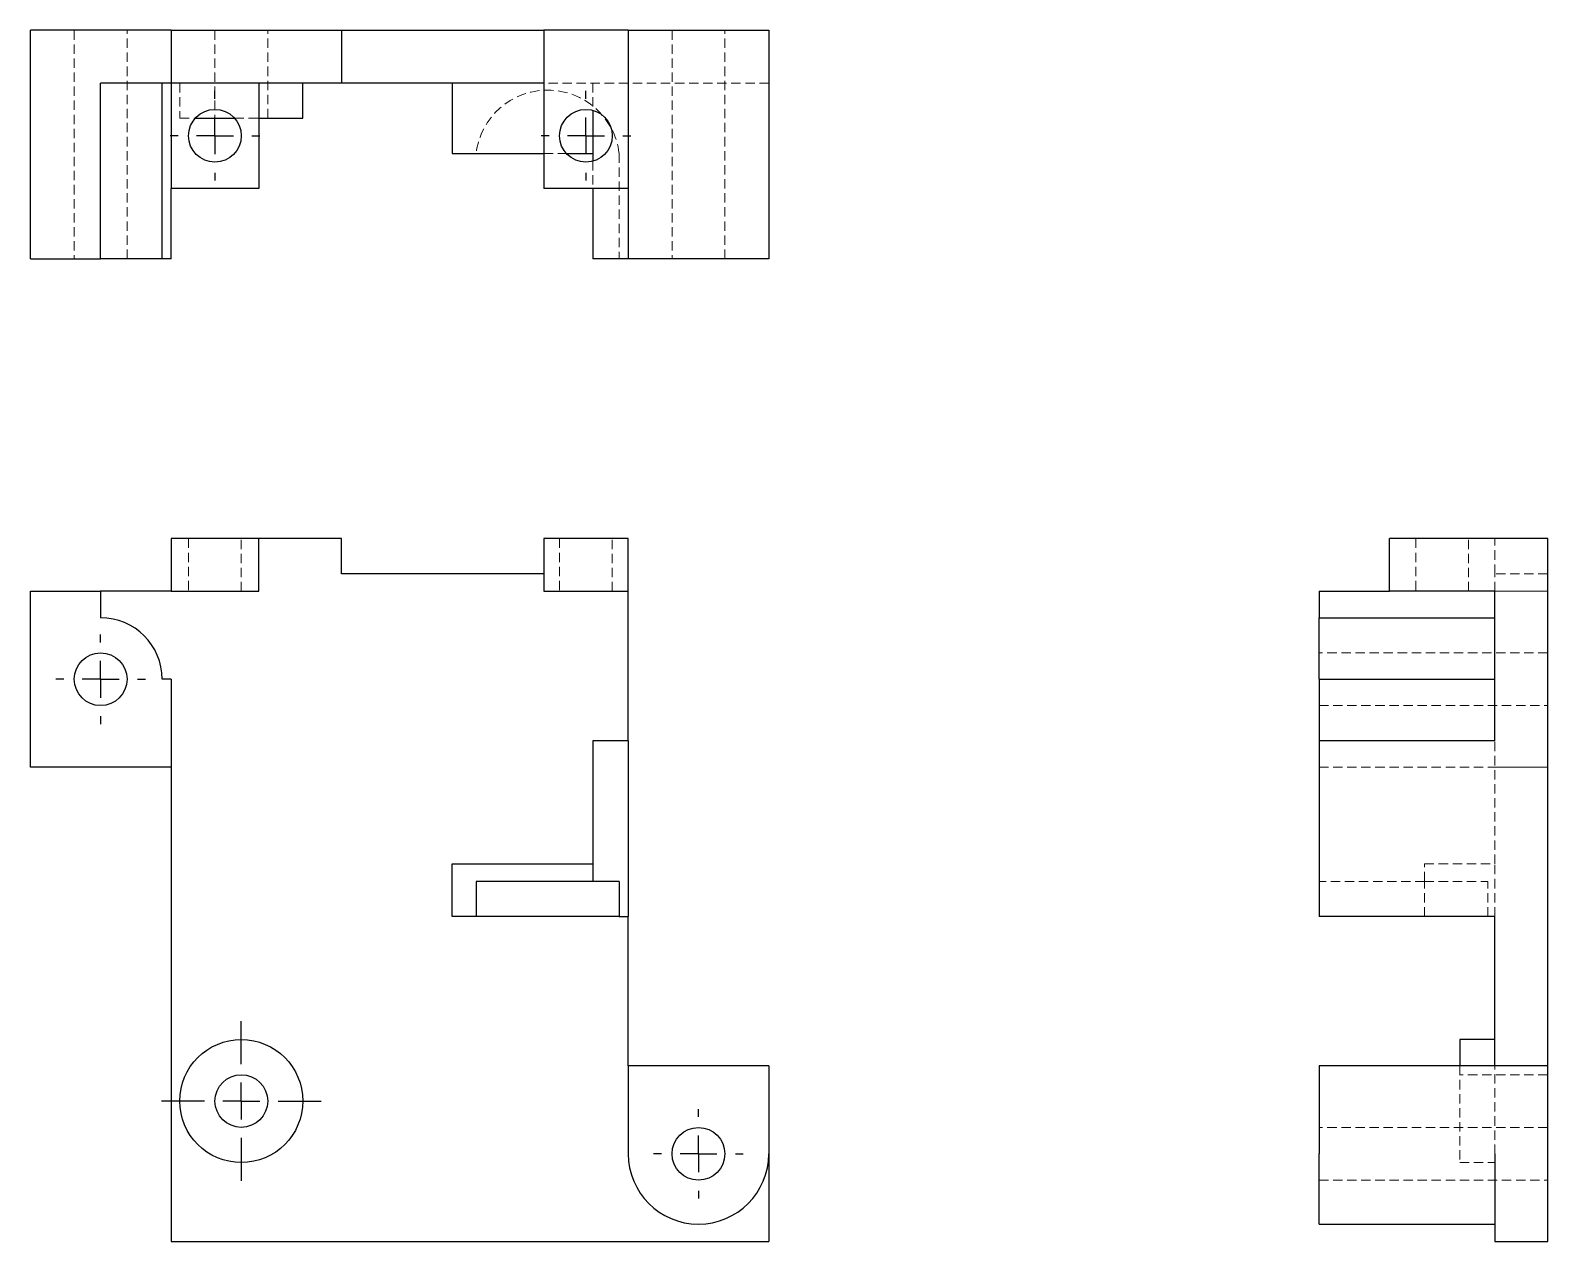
# Model space of a CAD drawing. Header units: millimetres. Extents: x 33 to 238, y 9 to 173.
import ezdxf

# ---------------------------------------------------------------- set-up
doc = ezdxf.new("R2010")
doc.units = ezdxf.units.MM
doc.linetypes.add('HIDDEN', pattern=[1.905, 1.27, -0.635])
doc.layers.add('10', color=7, linetype='Continuous')

# ---------------------------------------------------------------- blocks, each defined once
blk = doc.blocks.new('SW_CENTERMARKSYMBOL_0')
at = {"layer": '10', "color": 0}
for p, q in [((0, 5), (0, 10.83)), ((0, 0), (0, 2.5)), ((-5, 0), (-10.83, 0)), ((0, 0), (-2.5, 0)), ((0, 0), (0, -2.5)), ((0, 0), (2.5, 0)), ((5, 0), (10.83, 0)), ((0, -5), (0, -10.83))]:
    blk.add_line(p, q, dxfattribs=at)
blk = doc.blocks.new('SW_CENTERMARKSYMBOL_1')
at = {"layer": '10', "color": 0}
for p, q in [((0, 5), (0, 6.07)), ((0, 0), (0, 2.5)), ((-5, 0), (-6.07, 0)), ((0, 0), (-2.5, 0)), ((0, 0), (0, -2.5)), ((0, 0), (2.5, 0)), ((5, 0), (6.07, 0)), ((0, -5), (0, -6.07))]:
    blk.add_line(p, q, dxfattribs=at)
blk = doc.blocks.new('SW_CENTERMARKSYMBOL_2')
at = {"layer": '10', "color": 0}
for p, q in [((0, 5), (0, 6.07)), ((0, 0), (0, 2.5)), ((-5, 0), (-6.07, 0)), ((0, 0), (-2.5, 0)), ((0, 0), (0, -2.5)), ((0, 0), (2.5, 0)), ((5, 0), (6.07, 0)), ((0, -5), (0, -6.07))]:
    blk.add_line(p, q, dxfattribs=at)
blk = doc.blocks.new('SW_CENTERMARKSYMBOL_3')
at = {"layer": '10', "color": 0}
for p, q in [((0, 5), (0, 6.07)), ((0, 0), (0, 2.5)), ((-5, 0), (-6.07, 0)), ((0, 0), (-2.5, 0)), ((0, 0), (0, -2.5)), ((0, 0), (2.5, 0)), ((5, 0), (6.07, 0)), ((0, -5), (0, -6.07))]:
    blk.add_line(p, q, dxfattribs=at)
blk = doc.blocks.new('SW_CENTERMARKSYMBOL_4')
at = {"layer": '10', "color": 0}
for p, q in [((0, 5), (0, 6.07)), ((0, 0), (0, 2.5)), ((-5, 0), (-6.07, 0)), ((0, 0), (-2.5, 0)), ((0, 0), (0, -2.5)), ((0, 0), (2.5, 0)), ((5, 0), (6.07, 0)), ((0, -5), (0, -6.07))]:
    blk.add_line(p, q, dxfattribs=at)

msp = doc.modelspace()

# ---------------------------------------------------------------- linework, layer by layer
at = {"color": 7, "linetype": 'Continuous', "lineweight": 25}
for p, q in [((33, 142.52), (33, 173.48)), ((52.05, 173.48), (33, 173.48)), ((52.05, 173.48), (52.05, 166.33)), ((52.05, 173.48), (75.14, 173.48)), ((75.14, 173.48), (75.14, 166.33)), ((75.14, 173.48), (102.52, 173.48)), ((102.52, 173.48), (102.52, 152.05)), ((113.95, 173.48), (102.52, 173.48)), ((113.95, 173.48), (113.95, 152.05)), ((113.95, 173.48), (133, 173.48)), ((133, 173.48), (133, 142.52)), ((42.52, 142.52), (42.52, 166.33)), ((52.05, 166.33), (42.52, 166.33)), ((50.86, 142.52), (50.86, 166.33)), ((75.14, 166.33), (52.05, 166.33)), ((52.05, 166.33), (52.05, 152.05)), ((63.95, 166.33), (63.95, 152.05)), ((69.9, 161.57), (69.9, 166.33)), ((102.52, 166.33), (75.14, 166.33)), ((90.14, 166.33), (90.14, 156.81)), ((109.19, 162.63), (109.19, 155.75)), ((55.34, 161.57), (60.66, 161.57)), ((63.95, 161.57), (69.9, 161.57)), ((90.14, 156.81), (102.52, 156.81)), ((105.58, 156.81), (109.19, 156.81)), ((63.95, 152.05), (52.05, 152.05)), ((52.05, 142.52), (52.05, 152.05)), ((113.95, 152.05), (102.52, 152.05)), ((109.19, 152.05), (109.19, 142.52)), ((113.95, 152.05), (113.95, 142.52)), ((33, 142.52), (42.52, 142.52)), ((50.86, 142.52), (42.52, 142.52)), ((52.05, 142.52), (50.86, 142.52)), ((113.95, 142.52), (109.19, 142.52)), ((133, 142.52), (113.95, 142.52)), ((63.95, 104.62), (52.05, 104.62)), ((52.05, 104.62), (52.05, 97.48)), ((75.14, 104.62), (52.05, 104.62)), ((63.95, 97.48), (63.95, 104.62)), ((75.14, 99.86), (75.14, 104.62)), ((102.52, 104.62), (102.52, 97.48)), ((113.95, 104.62), (102.52, 104.62)), ((113.95, 97.48), (113.95, 104.62)), ((217.05, 97.48), (217.05, 104.62)), ((238.48, 104.62), (217.05, 104.62)), ((238.48, 104.62), (231.33, 104.62)), ((231.33, 104.62), (231.33, 104.62)), ((238.48, 33.19), (238.48, 104.62)), ((238.48, 104.62), (238.48, 104.62)), ((102.52, 99.86), (75.14, 99.86)), ((33, 73.67), (33, 97.48)), ((33, 97.48), (42.52, 97.48)), ((42.52, 97.48), (42.52, 93.9)), ((52.05, 97.48), (42.52, 97.48)), ((52.05, 97.48), (63.95, 97.48)), ((102.52, 97.48), (113.95, 97.48)), ((113.95, 77.24), (113.95, 97.48)), ((207.52, 97.48), (207.52, 93.9)), ((207.52, 97.48), (217.05, 97.48)), ((231.33, 97.48), (217.05, 97.48)), ((231.33, 77.24), (231.33, 97.48)), ((207.52, 93.9), (231.33, 93.9)), ((207.52, 85.57), (207.52, 93.9)), ((52.05, 85.57), (50.86, 85.57)), ((52.05, 85.57), (52.05, 73.67)), ((207.52, 85.57), (231.33, 85.57)), ((207.52, 85.57), (207.52, 77.24)), ((113.95, 77.24), (109.19, 77.24)), ((109.19, 77.24), (109.19, 58.19)), ((113.95, 77.24), (113.95, 53.43)), ((207.52, 77.24), (207.52, 53.43)), ((231.33, 77.24), (207.52, 77.24)), ((52.05, 73.67), (33, 73.67)), ((52.05, 73.67), (52.05, 9.38)), ((90.14, 53.43), (90.14, 60.57)), ((90.14, 60.57), (109.19, 60.57)), ((93.36, 58.19), (93.36, 53.43)), ((109.19, 58.19), (93.36, 58.19)), ((112.74, 58.19), (109.19, 58.19)), ((112.74, 58.19), (112.74, 53.43)), ((93.36, 53.43), (90.14, 53.43)), ((112.74, 53.43), (93.36, 53.43)), ((112.74, 53.43), (113.95, 53.43)), ((113.95, 33.19), (113.95, 53.43)), ((231.33, 53.43), (207.52, 53.43)), ((231.33, 33.19), (231.33, 53.43)), ((231.33, 36.76), (226.57, 36.76)), ((226.57, 36.76), (226.57, 33.19)), ((113.95, 33.19), (113.95, 21.28)), ((133, 33.19), (113.95, 33.19)), ((133, 33.19), (133, 21.28)), ((207.52, 33.19), (207.52, 21.28)), ((238.48, 33.19), (207.52, 33.19)), ((238.48, 9.38), (238.48, 33.19)), ((133, 21.28), (133, 9.38)), ((207.52, 11.76), (207.52, 21.28)), ((231.33, 21.28), (231.33, 9.38)), ((207.52, 11.76), (231.33, 11.76)), ((52.05, 9.38), (133, 9.38)), ((231.33, 9.38), (238.48, 9.38))]:
    msp.add_line(p, q, dxfattribs=at)
at = {"color": 7, "linetype": 'HIDDEN', "lineweight": 18}
for p, q in [((38.95, 173.48), (38.95, 142.52)), ((46.1, 142.52), (46.1, 173.48)), ((58, 173.48), (58, 161.57)), ((65.14, 161.57), (65.14, 173.48)), ((119.9, 173.48), (119.9, 142.52)), ((127.05, 142.52), (127.05, 173.48)), ((53.24, 166.33), (53.24, 161.57)), ((113.95, 166.33), (102.52, 166.33)), ((109.19, 166.33), (109.19, 162.63)), ((133, 166.33), (113.95, 166.33)), ((53.24, 161.57), (55.34, 161.57)), ((60.66, 161.57), (63.95, 161.57)), ((102.52, 156.81), (105.58, 156.81)), ((112.74, 156.81), (112.74, 142.52)), ((109.19, 155.75), (109.19, 152.05)), ((54.43, 104.62), (54.43, 97.48)), ((61.57, 97.48), (61.57, 104.62)), ((104.67, 104.62), (104.67, 97.48)), ((111.81, 97.48), (111.81, 104.62)), ((238.48, 104.62), (217.05, 104.62)), ((220.62, 104.62), (220.62, 97.48)), ((227.76, 97.48), (227.76, 104.62)), ((231.33, 99.86), (231.33, 104.62)), ((238.48, 104.62), (238.48, 104.62)), ((238.48, 99.86), (231.33, 99.86)), ((231.33, 97.48), (231.33, 99.86)), ((207.52, 97.48), (238.48, 97.48)), ((238.48, 97.48), (231.33, 97.48)), ((238.48, 89.14), (207.52, 89.14)), ((207.52, 82), (238.48, 82)), ((231.33, 60.57), (231.33, 77.24)), ((207.52, 73.67), (231.33, 73.67)), ((207.52, 73.67), (238.48, 73.67)), ((231.33, 73.67), (238.48, 73.67)), ((221.81, 60.57), (231.33, 60.57)), ((221.81, 58.19), (221.81, 60.57)), ((231.33, 53.43), (231.33, 60.57)), ((221.81, 58.19), (207.52, 58.19)), ((221.81, 53.43), (221.81, 58.19)), ((221.81, 58.19), (230.38, 58.19)), ((230.38, 53.43), (230.38, 58.19)), ((226.57, 33.19), (226.57, 20.09)), ((231.33, 21.28), (231.33, 33.19)), ((238.48, 32), (226.57, 32)), ((238.48, 24.86), (207.52, 24.86)), ((226.57, 20.09), (231.33, 20.09)), ((207.52, 17.71), (238.48, 17.71))]:
    msp.add_line(p, q, dxfattribs=at)
at = {"color": 7, "linetype": 'Continuous', "lineweight": 25}
for centre, radius in [((58, 159.19), 3.57), ((108.24, 159.19), 3.57), ((42.52, 85.57), 3.57), ((61.57, 28.43), 8.33), ((61.57, 28.43), 3.57), ((123.48, 21.28), 3.57)]:
    msp.add_circle(centre, radius, dxfattribs=at)
at = {"color": 7, "linetype": 'HIDDEN', "lineweight": 18}
msp.add_arc((103.05, 155.62), 9.76, 7.0047, 172.9953, dxfattribs=at)
at = {"color": 7, "linetype": 'Continuous', "lineweight": 25}
for centre, radius, start, end in [((42.52, 85.57), 8.33, 0, 90), ((123.48, 21.28), 9.52, 180, 0)]:
    msp.add_arc(centre, radius, start, end, dxfattribs=at)

# ---------------------------------------------------------------- block references
at = {"layer": '10'}
for name, p in [('SW_CENTERMARKSYMBOL_4', (58, 159.19)), ('SW_CENTERMARKSYMBOL_3', (108.24, 159.19)), ('SW_CENTERMARKSYMBOL_2', (42.52, 85.57)), ('SW_CENTERMARKSYMBOL_0', (61.57, 28.43)), ('SW_CENTERMARKSYMBOL_1', (123.48, 21.28))]:
    msp.add_blockref(name, p, dxfattribs=at)

doc.saveas('drawing.dxf')
